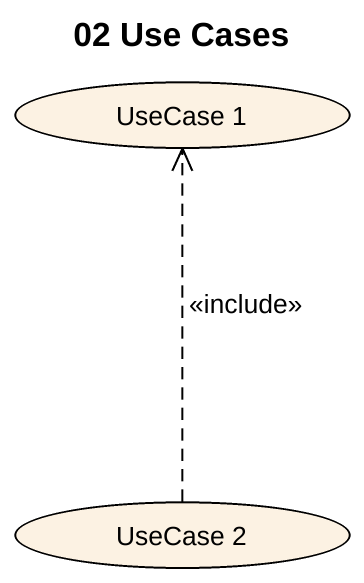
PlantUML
@startuml
title 02 Use Cases
usecase "UseCase 1" as UseCase_1
usecase "UseCase 2" as UseCase_2
UseCase_2 .up.> UseCase_1 : <<include>>
@enduml
